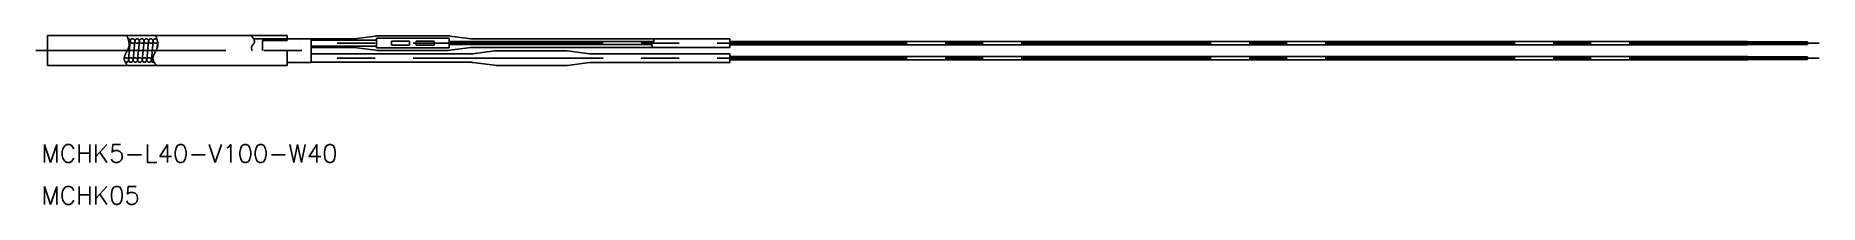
# Model space of a CAD drawing. Extents: x -2 to 296, y -23 to 5.
import ezdxf
from ezdxf.enums import TextEntityAlignment as Align

# ---------------------------------------------------------------- set-up
doc = ezdxf.new("R2010")
doc.units = 0
doc.linetypes.add('CENTER', pattern=[50.8, 31.75, -6.35, 6.35, -6.35])
doc.layers.get('0').update_dxf_attribs({"linetype": 'CONTINUOUS'})
doc.layers.add('CENTER', color=1, linetype='CONTINUOUS')
doc.styles.get("Standard").update_dxf_attribs({"font": 'txt.shx', "height": 3, "bigfont": 'bigfont.shx'})

msp = doc.modelspace()

# ---------------------------------------------------------------- linework, layer by layer
at = {"color": 7, "linetype": 'CONTINUOUS'}
for p, q in [((0, 5), (40, 5)), ((0, 0), (0, 5)), ((13.81, 4.08), (13.5, 0.93)), ((14.57, 4.08), (14.27, 0.93)), ((15.33, 4.08), (15.03, 0.93)), ((16.1, 4.08), (15.8, 0.93)), ((16.87, 4.08), (16.56, 0.93)), ((17.63, 4.08), (17.33, 0.93)), ((18.38, 3.96), (18.28, 2.86)), ((34.39, 4.48), (44, 4.48)), ((35.91, 2.5), (35.91, 4.17)), ((40, 4.17), (35.91, 4.17)), ((40, 4.17), (40, 5)), ((44, 4.48), (44, 0.52)), ((44, 4.46), (50.98, 4.46)), ((44, 4.24), (54.94, 4.24)), ((44, 3.26), (54.94, 3.26)), ((44, 3.04), (50.98, 3.04)), ((51.19, 4.47), (54.8, 4.94)), ((51.19, 3.03), (54.8, 2.56)), ((54.94, 4.56), (67.06, 4.56)), ((54.94, 4.56), (54.94, 2.94)), ((55.33, 4.98), (66.67, 4.98)), ((60.44, 4.08), (57.44, 4.08)), ((57.44, 4.08), (57.44, 3.42)), ((57.44, 3.42), (60.44, 3.42)), ((60.44, 3.42), (60.44, 4.08)), ((61.56, 4.08), (64.56, 4.08)), ((61.56, 3.42), (61.56, 4.08)), ((64.56, 3.42), (61.56, 3.42)), ((64.56, 4.08), (64.56, 3.42)), ((67.06, 4.56), (67.06, 2.94)), ((67.06, 4), (101.24, 4)), ((67.06, 3.5), (100.93, 3.5)), ((70.72, 4.48), (67.2, 4.94)), ((70.72, 3.02), (67.2, 2.56)), ((114, 4.48), (70.72, 4.48)), ((114, 3.02), (70.72, 3.02)), ((114, 3.02), (114, 4.48)), ((284, 4.03), (114, 4.03)), ((284, 3.47), (114, 3.47)), ((284, 4.03), (284, 3.47)), ((284, 3.96), (294, 3.96)), ((284, 3.54), (294, 3.54)), ((294, 3.54), (294, 3.96)), ((0, 0), (40, 0)), ((40, 2.5), (40, 0)), ((40, 0.52), (44, 0.52)), ((44, 1.96), (70.84, 1.96)), ((44, 0.54), (70.84, 0.54)), ((54.94, 2.94), (67.06, 2.94)), ((55.33, 2.52), (66.67, 2.52)), ((71.06, 1.97), (74.67, 2.44)), ((71.06, 0.53), (74.67, 0.06)), ((75.2, 2.48), (86.8, 2.48)), ((75.2, 0.02), (86.8, 0.02)), ((90.59, 1.98), (86.8, 2.48)), ((90.59, 0.52), (86.8, 0.02)), ((114, 1.98), (90.59, 1.98)), ((114, 0.52), (90.59, 0.52)), ((114, 1.98), (114, 0.52)), ((284, 1.53), (114, 1.53)), ((284, 0.97), (114, 0.97)), ((284, 0.97), (284, 1.53)), ((284, 1.46), (294, 1.46)), ((284, 1.04), (294, 1.04)), ((294, 1.46), (294, 1.04))]:
    msp.add_line(p, q, dxfattribs=at)
at = {"color": 3}
for points in [[(13.24, 5, 0), (13.25, 4.97, 0), (13.26, 4.95, 0), (13.27, 4.92, 0), (13.28, 4.89, 0), (13.29, 4.86, 0), (13.3, 4.84, 0), (13.31, 4.81, 0), (13.32, 4.78, 0), (13.33, 4.75, 0), (13.34, 4.73, 0), (13.35, 4.7, 0), (13.36, 4.67, 0), (13.37, 4.64, 0), (13.38, 4.62, 0), (13.39, 4.59, 0), (13.4, 4.56, 0), (13.41, 4.53, 0), (13.42, 4.51, 0), (13.43, 4.48, 0), (13.44, 4.45, 0), (13.45, 4.42, 0), (13.46, 4.4, 0), (13.47, 4.37, 0), (13.48, 4.34, 0), (13.49, 4.31, 0), (13.49, 4.29, 0), (13.5, 4.26, 0), (13.51, 4.23, 0), (13.52, 4.2, 0), (13.52, 4.18, 0), (13.53, 4.15, 0), (13.54, 4.12, 0), (13.55, 4.1, 0), (13.55, 4.07, 0), (13.56, 4.04, 0), (13.56, 4.01, 0), (13.57, 3.99, 0), (13.58, 3.96, 0), (13.58, 3.93, 0), (13.59, 3.9, 0), (13.59, 3.88, 0), (13.59, 3.85, 0), (13.6, 3.82, 0), (13.6, 3.8, 0), (13.6, 3.77, 0), (13.61, 3.74, 0), (13.61, 3.71, 0), (13.61, 3.69, 0), (13.61, 3.66, 0), (13.62, 3.63, 0), (13.62, 3.61, 0), (13.62, 3.58, 0), (13.62, 3.55, 0), (13.62, 3.52, 0), (13.62, 3.5, 0), (13.62, 3.47, 0), (13.61, 3.44, 0), (13.61, 3.42, 0), (13.61, 3.39, 0), (13.61, 3.36, 0), (13.6, 3.34, 0), (13.6, 3.31, 0), (13.6, 3.28, 0), (13.59, 3.25, 0), (13.59, 3.23, 0), (13.58, 3.2, 0), (13.57, 3.17, 0), (13.57, 3.15, 0), (13.56, 3.12, 0), (13.55, 3.09, 0), (13.54, 3.07, 0), (13.54, 3.04, 0), (13.53, 3.01, 0), (13.52, 2.99, 0), (13.51, 2.96, 0), (13.5, 2.93, 0), (13.49, 2.91, 0), (13.48, 2.88, 0), (13.47, 2.85, 0), (13.46, 2.83, 0), (13.44, 2.8, 0), (13.43, 2.77, 0), (13.42, 2.75, 0), (13.41, 2.72, 0), (13.4, 2.69, 0), (13.38, 2.67, 0), (13.37, 2.64, 0), (13.36, 2.61, 0), (13.34, 2.59, 0), (13.33, 2.56, 0), (13.32, 2.53, 0), (13.3, 2.51, 0), (13.29, 2.48, 0), (13.28, 2.46, 0), (13.26, 2.43, 0), (13.25, 2.4, 0), (13.23, 2.38, 0), (13.22, 2.35, 0), (13.21, 2.32, 0), (13.19, 2.3, 0), (13.18, 2.27, 0), (13.16, 2.25, 0), (13.15, 2.22, 0), (13.14, 2.19, 0), (13.12, 2.17, 0), (13.11, 2.14, 0), (13.1, 2.11, 0), (13.08, 2.09, 0), (13.07, 2.06, 0), (13.06, 2.04, 0), (13.04, 2.01, 0), (13.03, 1.98, 0), (13.02, 1.96, 0), (13, 1.93, 0), (12.99, 1.91, 0), (12.98, 1.88, 0), (12.97, 1.85, 0), (12.96, 1.83, 0), (12.95, 1.8, 0), (12.93, 1.78, 0), (12.92, 1.75, 0), (12.91, 1.73, 0), (12.9, 1.7, 0), (12.89, 1.67, 0), (12.88, 1.65, 0), (12.87, 1.62, 0), (12.87, 1.6, 0), (12.86, 1.57, 0), (12.85, 1.55, 0), (12.84, 1.52, 0), (12.84, 1.49, 0), (12.83, 1.47, 0), (12.82, 1.44, 0), (12.82, 1.42, 0), (12.81, 1.39, 0), (12.81, 1.37, 0), (12.8, 1.34, 0), (12.8, 1.32, 0), (12.8, 1.29, 0), (12.8, 1.27, 0), (12.79, 1.24, 0), (12.79, 1.22, 0), (12.79, 1.19, 0), (12.79, 1.17, 0), (12.79, 1.14, 0), (12.8, 1.11, 0), (12.8, 1.09, 0), (12.8, 1.06, 0), (12.8, 1.04, 0), (12.81, 1.01, 0), (12.81, 0.99, 0), (12.82, 0.96, 0), (12.83, 0.94, 0), (12.83, 0.91, 0), (12.84, 0.89, 0), (12.85, 0.86, 0), (12.86, 0.84, 0), (12.86, 0.81, 0), (12.87, 0.79, 0), (12.88, 0.76, 0), (12.89, 0.74, 0), (12.91, 0.71, 0), (12.92, 0.69, 0), (12.93, 0.67, 0), (12.94, 0.64, 0), (12.95, 0.62, 0), (12.97, 0.59, 0), (12.98, 0.57, 0), (12.99, 0.54, 0), (13.01, 0.52, 0), (13.02, 0.49, 0), (13.04, 0.47, 0), (13.05, 0.44, 0), (13.07, 0.42, 0), (13.08, 0.39, 0), (13.1, 0.37, 0), (13.11, 0.34, 0), (13.13, 0.32, 0), (13.15, 0.3, 0), (13.16, 0.27, 0), (13.18, 0.25, 0), (13.2, 0.22, 0), (13.22, 0.2, 0), (13.23, 0.17, 0), (13.25, 0.15, 0), (13.27, 0.12, 0), (13.29, 0.1, 0), (13.3, 0.07, 0), (13.32, 0.05, 0), (13.34, 0.02, 0), (13.36, 0, 0)], [(18.04, 5, 0), (18.05, 4.97, 0), (18.06, 4.95, 0), (18.07, 4.92, 0), (18.09, 4.89, 0), (18.1, 4.86, 0), (18.11, 4.84, 0), (18.12, 4.81, 0), (18.13, 4.78, 0), (18.14, 4.75, 0), (18.15, 4.73, 0), (18.16, 4.7, 0), (18.17, 4.67, 0), (18.18, 4.64, 0), (18.19, 4.62, 0), (18.2, 4.59, 0), (18.21, 4.56, 0), (18.22, 4.53, 0), (18.23, 4.51, 0), (18.24, 4.48, 0), (18.25, 4.45, 0), (18.26, 4.42, 0), (18.27, 4.4, 0), (18.27, 4.37, 0), (18.28, 4.34, 0), (18.29, 4.31, 0), (18.3, 4.29, 0), (18.31, 4.26, 0), (18.32, 4.23, 0), (18.32, 4.2, 0), (18.33, 4.18, 0), (18.34, 4.15, 0), (18.35, 4.12, 0), (18.35, 4.1, 0), (18.36, 4.07, 0), (18.37, 4.04, 0), (18.37, 4.01, 0), (18.38, 3.99, 0), (18.38, 3.96, 0), (18.39, 3.93, 0), (18.39, 3.9, 0), (18.4, 3.88, 0), (18.4, 3.85, 0), (18.4, 3.82, 0), (18.41, 3.8, 0), (18.41, 3.77, 0), (18.41, 3.74, 0), (18.42, 3.71, 0), (18.42, 3.69, 0), (18.42, 3.66, 0), (18.42, 3.63, 0), (18.42, 3.61, 0), (18.42, 3.58, 0), (18.42, 3.55, 0), (18.42, 3.52, 0), (18.42, 3.5, 0), (18.42, 3.47, 0), (18.42, 3.44, 0), (18.42, 3.42, 0), (18.42, 3.39, 0), (18.41, 3.36, 0), (18.41, 3.34, 0), (18.41, 3.31, 0), (18.4, 3.28, 0), (18.4, 3.25, 0), (18.39, 3.23, 0), (18.39, 3.2, 0), (18.38, 3.17, 0), (18.37, 3.15, 0), (18.37, 3.12, 0), (18.36, 3.09, 0), (18.35, 3.07, 0), (18.34, 3.04, 0), (18.33, 3.01, 0), (18.32, 2.99, 0), (18.31, 2.96, 0), (18.3, 2.93, 0), (18.29, 2.91, 0), (18.28, 2.88, 0), (18.27, 2.85, 0), (18.26, 2.83, 0), (18.25, 2.8, 0), (18.24, 2.77, 0), (18.23, 2.75, 0), (18.21, 2.72, 0), (18.2, 2.69, 0), (18.19, 2.67, 0), (18.18, 2.64, 0), (18.16, 2.61, 0), (18.15, 2.59, 0), (18.14, 2.56, 0), (18.12, 2.53, 0), (18.11, 2.51, 0), (18.1, 2.48, 0), (18.08, 2.46, 0), (18.07, 2.43, 0), (18.06, 2.4, 0), (18.04, 2.38, 0), (18.03, 2.35, 0), (18.01, 2.32, 0), (18, 2.3, 0), (17.99, 2.27, 0), (17.97, 2.25, 0), (17.96, 2.22, 0), (17.94, 2.19, 0), (17.93, 2.17, 0), (17.92, 2.14, 0), (17.9, 2.11, 0), (17.89, 2.09, 0), (17.88, 2.06, 0), (17.86, 2.04, 0), (17.85, 2.01, 0), (17.84, 1.98, 0), (17.82, 1.96, 0), (17.81, 1.93, 0), (17.8, 1.91, 0), (17.79, 1.88, 0), (17.77, 1.85, 0), (17.76, 1.83, 0), (17.75, 1.8, 0), (17.74, 1.78, 0), (17.73, 1.75, 0), (17.72, 1.73, 0), (17.71, 1.7, 0), (17.7, 1.67, 0), (17.69, 1.65, 0), (17.68, 1.62, 0), (17.67, 1.6, 0), (17.66, 1.57, 0), (17.66, 1.55, 0), (17.65, 1.52, 0), (17.64, 1.49, 0), (17.64, 1.47, 0), (17.63, 1.44, 0), (17.62, 1.42, 0), (17.62, 1.39, 0), (17.61, 1.37, 0), (17.61, 1.34, 0), (17.61, 1.32, 0), (17.6, 1.29, 0), (17.6, 1.27, 0), (17.6, 1.24, 0), (17.6, 1.22, 0), (17.6, 1.19, 0), (17.6, 1.17, 0), (17.6, 1.14, 0), (17.6, 1.11, 0), (17.6, 1.09, 0), (17.61, 1.06, 0), (17.61, 1.04, 0), (17.62, 1.01, 0), (17.62, 0.99, 0), (17.63, 0.96, 0), (17.63, 0.94, 0), (17.64, 0.91, 0), (17.65, 0.89, 0), (17.65, 0.86, 0), (17.66, 0.84, 0), (17.67, 0.81, 0), (17.68, 0.79, 0), (17.69, 0.76, 0), (17.7, 0.74, 0), (17.71, 0.71, 0), (17.72, 0.69, 0), (17.73, 0.67, 0), (17.75, 0.64, 0), (17.76, 0.62, 0), (17.77, 0.59, 0), (17.79, 0.57, 0), (17.8, 0.54, 0), (17.81, 0.52, 0), (17.83, 0.49, 0), (17.84, 0.47, 0), (17.86, 0.44, 0), (17.87, 0.42, 0), (17.89, 0.39, 0), (17.91, 0.37, 0), (17.92, 0.34, 0), (17.94, 0.32, 0), (17.95, 0.3, 0), (17.97, 0.27, 0), (17.99, 0.25, 0), (18, 0.22, 0), (18.02, 0.2, 0), (18.04, 0.17, 0), (18.06, 0.15, 0), (18.07, 0.12, 0), (18.09, 0.1, 0), (18.11, 0.07, 0), (18.13, 0.05, 0), (18.14, 0.02, 0), (18.16, 0, 0)], [(34, 5, 0), (34.01, 4.99, 0), (34.02, 4.97, 0), (34.03, 4.96, 0), (34.04, 4.95, 0), (34.05, 4.93, 0), (34.06, 4.92, 0), (34.08, 4.9, 0), (34.09, 4.89, 0), (34.1, 4.88, 0), (34.11, 4.86, 0), (34.12, 4.85, 0), (34.13, 4.84, 0), (34.14, 4.82, 0), (34.15, 4.81, 0), (34.16, 4.8, 0), (34.18, 4.78, 0), (34.19, 4.77, 0), (34.2, 4.76, 0), (34.21, 4.74, 0), (34.22, 4.73, 0), (34.23, 4.71, 0), (34.24, 4.7, 0), (34.25, 4.69, 0), (34.26, 4.67, 0), (34.27, 4.66, 0), (34.28, 4.65, 0), (34.29, 4.63, 0), (34.3, 4.62, 0), (34.31, 4.61, 0), (34.32, 4.59, 0), (34.33, 4.58, 0), (34.34, 4.57, 0), (34.35, 4.55, 0), (34.35, 4.54, 0), (34.36, 4.53, 0), (34.37, 4.51, 0), (34.38, 4.5, 0), (34.39, 4.49, 0), (34.4, 4.47, 0), (34.41, 4.46, 0), (34.41, 4.45, 0), (34.42, 4.43, 0), (34.43, 4.42, 0), (34.44, 4.41, 0), (34.44, 4.39, 0), (34.45, 4.38, 0), (34.46, 4.37, 0), (34.47, 4.35, 0), (34.47, 4.34, 0), (34.48, 4.33, 0), (34.48, 4.31, 0), (34.49, 4.3, 0), (34.5, 4.29, 0), (34.5, 4.27, 0), (34.51, 4.26, 0), (34.51, 4.25, 0), (34.52, 4.23, 0), (34.52, 4.22, 0), (34.53, 4.21, 0), (34.53, 4.19, 0), (34.53, 4.18, 0), (34.54, 4.17, 0), (34.54, 4.16, 0), (34.54, 4.14, 0), (34.55, 4.13, 0), (34.55, 4.12, 0), (34.55, 4.1, 0), (34.56, 4.09, 0), (34.56, 4.08, 0), (34.56, 4.07, 0), (34.56, 4.05, 0), (34.56, 4.04, 0), (34.56, 4.03, 0), (34.56, 4.01, 0), (34.56, 4, 0), (34.56, 3.99, 0), (34.56, 3.98, 0), (34.56, 3.96, 0), (34.56, 3.95, 0), (34.56, 3.94, 0), (34.56, 3.93, 0), (34.56, 3.91, 0), (34.55, 3.9, 0), (34.55, 3.89, 0), (34.55, 3.88, 0), (34.54, 3.86, 0), (34.54, 3.85, 0), (34.54, 3.84, 0), (34.53, 3.83, 0), (34.53, 3.81, 0), (34.52, 3.8, 0), (34.52, 3.79, 0), (34.51, 3.78, 0), (34.51, 3.76, 0), (34.5, 3.75, 0), (34.49, 3.74, 0), (34.49, 3.73, 0), (34.48, 3.72, 0), (34.47, 3.7, 0), (34.46, 3.69, 0), (34.46, 3.68, 0), (34.45, 3.67, 0), (34.44, 3.66, 0), (34.43, 3.64, 0), (34.42, 3.63, 0), (34.41, 3.62, 0), (34.4, 3.61, 0), (34.4, 3.6, 0), (34.39, 3.58, 0), (34.38, 3.57, 0), (34.37, 3.56, 0), (34.36, 3.55, 0), (34.35, 3.54, 0), (34.34, 3.52, 0), (34.33, 3.51, 0), (34.32, 3.5, 0), (34.31, 3.49, 0), (34.3, 3.48, 0), (34.29, 3.46, 0), (34.28, 3.45, 0), (34.27, 3.44, 0), (34.26, 3.43, 0), (34.25, 3.41, 0), (34.24, 3.4, 0), (34.23, 3.39, 0), (34.22, 3.38, 0), (34.21, 3.37, 0), (34.2, 3.35, 0), (34.2, 3.34, 0), (34.19, 3.33, 0), (34.18, 3.32, 0), (34.17, 3.3, 0), (34.16, 3.29, 0), (34.15, 3.28, 0), (34.14, 3.27, 0), (34.14, 3.25, 0), (34.13, 3.24, 0), (34.12, 3.23, 0), (34.11, 3.22, 0), (34.11, 3.2, 0), (34.1, 3.19, 0), (34.1, 3.18, 0), (34.09, 3.17, 0), (34.08, 3.15, 0), (34.08, 3.14, 0), (34.07, 3.13, 0), (34.07, 3.11, 0), (34.06, 3.1, 0), (34.06, 3.09, 0), (34.06, 3.08, 0), (34.05, 3.06, 0), (34.05, 3.05, 0), (34.05, 3.04, 0), (34.05, 3.02, 0), (34.04, 3.01, 0), (34.04, 3, 0), (34.04, 2.98, 0), (34.04, 2.97, 0), (34.04, 2.95, 0), (34.04, 2.94, 0), (34.04, 2.93, 0), (34.05, 2.91, 0), (34.05, 2.9, 0), (34.05, 2.89, 0), (34.05, 2.87, 0), (34.05, 2.86, 0), (34.06, 2.84, 0), (34.06, 2.83, 0), (34.06, 2.82, 0), (34.06, 2.8, 0), (34.07, 2.79, 0), (34.07, 2.77, 0), (34.08, 2.76, 0), (34.08, 2.74, 0), (34.09, 2.73, 0), (34.09, 2.72, 0), (34.1, 2.7, 0), (34.1, 2.69, 0), (34.11, 2.67, 0), (34.11, 2.66, 0), (34.12, 2.64, 0), (34.12, 2.63, 0), (34.13, 2.62, 0), (34.13, 2.6, 0), (34.14, 2.59, 0), (34.15, 2.57, 0), (34.15, 2.56, 0), (34.16, 2.54, 0), (34.16, 2.53, 0), (34.17, 2.51, 0), (34.18, 2.5, 0)], [(101.24, 4.48, 0), (101.24, 4.48, 0), (101.24, 4.47, 0), (101.24, 4.46, 0), (101.24, 4.45, 0), (101.24, 4.44, 0), (101.25, 4.43, 0), (101.25, 4.42, 0), (101.25, 4.42, 0), (101.25, 4.41, 0), (101.25, 4.4, 0), (101.25, 4.39, 0), (101.25, 4.38, 0), (101.26, 4.37, 0), (101.26, 4.36, 0), (101.26, 4.35, 0), (101.26, 4.35, 0), (101.26, 4.34, 0), (101.26, 4.33, 0), (101.26, 4.32, 0), (101.26, 4.31, 0), (101.27, 4.3, 0), (101.27, 4.29, 0), (101.27, 4.29, 0), (101.27, 4.28, 0), (101.27, 4.27, 0), (101.27, 4.26, 0), (101.27, 4.25, 0), (101.27, 4.24, 0), (101.27, 4.24, 0), (101.27, 4.23, 0), (101.27, 4.22, 0), (101.27, 4.21, 0), (101.27, 4.2, 0), (101.27, 4.19, 0), (101.27, 4.19, 0), (101.27, 4.18, 0), (101.27, 4.17, 0), (101.27, 4.16, 0), (101.27, 4.15, 0), (101.27, 4.14, 0), (101.27, 4.14, 0), (101.27, 4.13, 0), (101.27, 4.12, 0), (101.26, 4.11, 0), (101.26, 4.1, 0), (101.26, 4.1, 0), (101.26, 4.09, 0), (101.26, 4.08, 0), (101.26, 4.07, 0), (101.25, 4.06, 0), (101.25, 4.06, 0), (101.25, 4.05, 0), (101.25, 4.04, 0), (101.25, 4.03, 0), (101.24, 4.02, 0), (101.24, 4.02, 0), (101.24, 4.01, 0), (101.23, 4, 0), (101.23, 3.99, 0), (101.23, 3.99, 0), (101.22, 3.98, 0), (101.22, 3.97, 0), (101.22, 3.96, 0), (101.21, 3.95, 0), (101.21, 3.95, 0), (101.21, 3.94, 0), (101.2, 3.93, 0), (101.2, 3.92, 0), (101.19, 3.92, 0), (101.19, 3.91, 0), (101.18, 3.9, 0), (101.18, 3.9, 0), (101.17, 3.89, 0), (101.17, 3.88, 0), (101.16, 3.87, 0), (101.16, 3.87, 0), (101.15, 3.86, 0), (101.15, 3.85, 0), (101.14, 3.84, 0), (101.14, 3.84, 0), (101.13, 3.83, 0), (101.13, 3.82, 0), (101.12, 3.82, 0), (101.12, 3.81, 0), (101.11, 3.8, 0), (101.11, 3.79, 0), (101.1, 3.79, 0), (101.09, 3.78, 0), (101.09, 3.77, 0), (101.08, 3.77, 0), (101.08, 3.76, 0), (101.07, 3.75, 0), (101.07, 3.75, 0), (101.06, 3.74, 0), (101.06, 3.73, 0), (101.05, 3.72, 0), (101.05, 3.72, 0), (101.04, 3.71, 0), (101.04, 3.7, 0), (101.03, 3.7, 0), (101.03, 3.69, 0), (101.02, 3.68, 0), (101.02, 3.68, 0), (101.01, 3.67, 0), (101.01, 3.66, 0), (101, 3.65, 0), (101, 3.65, 0), (100.99, 3.64, 0), (100.99, 3.63, 0), (100.98, 3.63, 0), (100.98, 3.62, 0), (100.98, 3.61, 0), (100.97, 3.61, 0), (100.97, 3.6, 0), (100.97, 3.59, 0), (100.96, 3.58, 0), (100.96, 3.58, 0), (100.96, 3.57, 0), (100.95, 3.56, 0), (100.95, 3.56, 0), (100.95, 3.55, 0), (100.95, 3.54, 0), (100.94, 3.53, 0), (100.94, 3.53, 0), (100.94, 3.52, 0), (100.94, 3.51, 0), (100.94, 3.51, 0), (100.94, 3.5, 0), (100.93, 3.49, 0), (100.93, 3.48, 0), (100.93, 3.48, 0), (100.93, 3.47, 0), (100.93, 3.46, 0), (100.93, 3.45, 0), (100.93, 3.45, 0), (100.93, 3.44, 0), (100.93, 3.43, 0), (100.93, 3.42, 0), (100.93, 3.42, 0), (100.94, 3.41, 0), (100.94, 3.4, 0), (100.94, 3.4, 0), (100.94, 3.39, 0), (100.94, 3.38, 0), (100.94, 3.37, 0), (100.94, 3.36, 0), (100.95, 3.36, 0), (100.95, 3.35, 0), (100.95, 3.34, 0), (100.95, 3.33, 0), (100.96, 3.33, 0), (100.96, 3.32, 0), (100.96, 3.31, 0), (100.97, 3.3, 0), (100.97, 3.3, 0), (100.97, 3.29, 0), (100.98, 3.28, 0), (100.98, 3.27, 0), (100.98, 3.27, 0), (100.99, 3.26, 0), (100.99, 3.25, 0), (101, 3.24, 0), (101, 3.23, 0), (101, 3.23, 0), (101.01, 3.22, 0), (101.01, 3.21, 0), (101.02, 3.2, 0), (101.02, 3.2, 0), (101.03, 3.19, 0), (101.03, 3.18, 0), (101.03, 3.17, 0), (101.04, 3.16, 0), (101.05, 3.16, 0), (101.05, 3.15, 0), (101.06, 3.14, 0), (101.06, 3.13, 0), (101.07, 3.13, 0), (101.07, 3.12, 0), (101.08, 3.11, 0), (101.08, 3.1, 0), (101.09, 3.09, 0), (101.09, 3.09, 0), (101.1, 3.08, 0), (101.1, 3.07, 0), (101.11, 3.06, 0), (101.11, 3.05, 0), (101.12, 3.05, 0), (101.12, 3.04, 0), (101.13, 3.03, 0), (101.14, 3.02, 0), (101.14, 3.02, 0)]]:
    msp.add_polyline3d(points, dxfattribs=at)
at = {"color": 7, "linetype": 'CONTINUOUS'}
for centre in [(14.19, 4.1), (14.95, 4.1), (15.72, 4.1), (16.49, 4.1), (17.25, 4.1), (13.89, 0.93), (14.65, 0.93), (15.42, 0.93), (16.18, 0.93), (16.95, 0.93)]:
    msp.add_circle(centre, 0.381, dxfattribs=at)
for centre, radius, start, end in [((13.43, 4.1), 0.381, 297.554, 89.8281), ((18.01, 4.1), 0.381, 47.8841, 342.1998), ((50.98, 6.13), 1.67, 270, 277.3803), ((50.98, 1.37), 1.67, 82.6197, 90), ((55.33, 0.81), 4.17, 90, 97.3803), ((66.67, 0.81), 4.17, 82.6197, 90), ((13.13, 0.93), 0.381, 246.5124, 150.1755), ((17.71, 0.93), 0.381, 106.215, 282.4357), ((55.33, 6.69), 4.17, 262.6197, 270), ((66.67, 6.69), 4.17, 270, 277.3803), ((70.84, 3.63), 1.67, 270, 277.3803), ((70.84, -1.13), 1.67, 82.6197, 90), ((75.2, -1.69), 4.17, 90, 97.3803), ((75.2, 4.19), 4.17, 262.6197, 270)]:
    msp.add_arc(centre, radius, start, end, dxfattribs=at)
at = {"layer": 'CENTER', "color": 1, "linetype": 'CENTER'}
for p, q in [((296, 3.75), (42, 3.75)), ((-2, 2.5), (46, 2.5)), ((296, 1.25), (42, 1.25))]:
    msp.add_line(p, q, dxfattribs=at)

# ---------------------------------------------------------------- texts
at = {"color": 7, "linetype": 'CONTINUOUS'}
for s, p in [('MCHK5-L40-V100-W40', (-1.05, -14.7)), ('MCHK05', (-1.05, -21.7))]:
    msp.add_text(s, height=3, dxfattribs=at).set_placement(p, align=Align.MIDDLE_LEFT)

doc.saveas('drawing.dxf')
